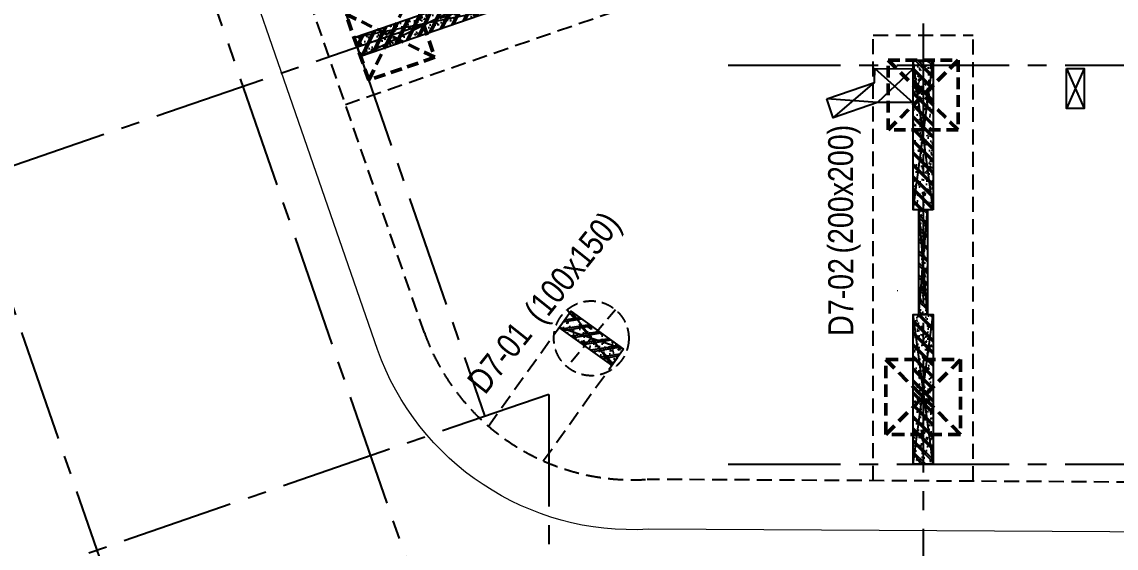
# Model space of a CAD drawing. Header units: millimetres. Extents: x -80883 to 1826631, y -376836 to 309394.
# Drawn here: x 1728984 to 1750908, y -337006 to -326459 of the extents above; entities that cross this region are included whole.
import ezdxf
from ezdxf.enums import TextEntityAlignment as Align

# ---------------------------------------------------------------- set-up
doc = ezdxf.new("R2010")
doc.units = ezdxf.units.MM
doc.header["$LTSCALE"] = 100
for name, pattern in [('CENTER2', [1.125, 0.75, -0.125, 0.125, -0.125]), ('DASHED', [4.5, 3, -1.5]), ('HIDDEN', [0.375, 0.25, -0.125])]:
    doc.linetypes.add(name, pattern=pattern)
for name, color, linetype in [('ccu11-Khuat', 9, 'DASHED'), ('ccu11-Manh', 8, 'Continuous'), ('ccu11-Thay', 7, 'Continuous'), ('ccu12-Text', 31, 'Continuous'), ('ccu12-Truc', 13, 'CENTER2'), ('KC-Betong', 6, 'Continuous'), ('KC2-DIM', 251, 'Continuous'), ('ST_MBDV Cot vach 220805$0$AUDIT_I_220805193045-5', 6, 'Continuous')]:
    doc.layers.add(name, color=color, linetype=linetype)
for name, color, linetype, lineweight in [('ccu12-Tencaukien', 9, 'Continuous', 15), ('KT-Net cot vach', 6, 'Continuous', 50), ('TNG hungdh1', 3, 'Continuous', 13)]:
    doc.layers.add(name, color=color, linetype=linetype, lineweight=lineweight)
doc.styles.add('Arial Narrow', font='ARIALN.TTF')

# ---------------------------------------------------------------- blocks, each defined once
blk = doc.blocks.new('Grid-ST-flat-3')
at = {"layer": 'ccu12-Truc', "ltscale": 30}
for p, q in [((343189.8455156268, -39014.65546948351), (361219.3016763728, -91236.39007851167)), ((340897.6132794917, -39806.04435974167), (359986.9050177329, -95097.55833493307)), ((335415.1609209013, -41698.85077767865), (354504.4526594841, -96990.36475386203)), ((369999.3874795342, -69862.92378625314), (369999.3874795342, -104409.5824195731)), ((369534.392683656, -80082.1011514843), (317935.6370837545, -97896.47498025041)), ((366096.2468389806, -84196.27186137141), (425824.046860399, -84196.27186136867)), ((362499.3874795342, -90794.44285003131), (320490.9257493085, -105297.7856638855)), ((362499.3874795342, -90794.44285003131), (362499.3874795342, -104409.5824195731)), ((366096.246838973, -92196.27186136931), (425824.0468604039, -92196.27186137077))]:
    blk.add_line(p, q, dxfattribs=at)
blk = doc.blocks.new('*U653')
h = blk.add_hatch()
h.set_pattern_fill('VATLIEU04', color=250, scale=40, style=0, pattern_type=2)
h.set_pattern_definition([(49.99999999999999, (-549.9999999999709, 3049.999999999996), (286.9040730403014, -25.10085399303804), [30, -330]), (355, (-549.9999999999709, 3049.999999999996), (-55.50053344520001, 300.8768534800047), [24, -264]), (100.4514, (-526.0913279999709, 3047.908263999996), (231.4037526856086, 275.7758168243814), [25.496076, -280.4568448]), (46.18420000000001, (-549.9999999999709, 3129.999999999996), (426.8964194502578, -66.20760573160723), [45, -495]), (96.6356, (-514.4253019999708, 3124.482677199996), (373.8650822194813, 389.6471483601767), [38.2441152, -420.6852]), (351.1842, (-549.9999999999709, 3129.999999999996), (373.8647780534509, 389.6474403701299), [36, -396]), (21, (-509.9999999999709, 3109.999999999996), (238.7628208473847, -161.0475562661355), [30, -330]), (326.0000000000001, (-509.9999999999709, 3109.999999999996), (97.32613276863269, 290.0600180187412), [24, -264]), (71.4514, (-490.1031067999709, 3096.579357599996), (336.089051432596, 129.012198683981), [25.496076, -280.4568448]), (37.50000000000001, (-549.9999999999709, 3049.999999999996), (4.863942126916267, 133.1575415325246), [0, -260.8, 0, -268, 0, -265]), (7.499999999999999, (-549.9999999999709, 3049.999999999996), (105.2278149768594, 157.7646847529441), [0, -152.8, 0, -254.8, 0, -101]), (327.5, (-639.1999999999709, 3049.999999999996), (213.5289744689636, -9.021948693751902), [0, -100, 0, -312, 0, -414]), (317.5, (-679.1999999999709, 3049.999999999996), (233.2744677369545, 40.04199293292709), [0, -130, 0, -207.2, 0, -294]), (45, (-549.9999999999709, 3049.999999999996), (-120.2081528017131, 120.2081528017131), []), (45, (-549.9999999999709, 3098.999999999996), (-120.2081528017131, 120.2081528017131), [])])
h.paths.add_polyline_path([(-475, -474.9999999999998), (-75, -475.0000000000038), (-74.9999999999709, 2524.999999999996), (-474.9999999999709, 2525)])
at = {"color": 6, "ltscale": 0.25}
blk.add_lwpolyline([(-475, -474.9999999999998), (-75, -475.0000000000038), (-74.9999999999709, 2524.999999999996), (-474.9999999999709, 2525)], close=True, dxfattribs=at)
at = {"layer": 'Defpoints', "linetype": 'ByBlock', "ltscale": 30}
for p, q in [((-75, -475.0000000000038), (-474.9999999999709, 2525)), ((-475, -474.9999999999998), (-74.9999999999709, 2524.999999999996))]:
    blk.add_line(p, q, dxfattribs=at)
blk = doc.blocks.new('*U656')
h = blk.add_hatch()
h.set_pattern_fill('VATLIEU04', color=250, scale=40, style=0, pattern_type=2)
h.set_pattern_definition([(49.99999999999999, (-549.9999999999874, 1350.000000000006), (286.9040730403014, -25.10085399303804), [30, -330]), (355, (-549.9999999999874, 1350.000000000006), (-55.50053344520001, 300.8768534800047), [24, -264]), (100.4514, (-526.0913279999874, 1347.908264000006), (231.4037526856086, 275.7758168243814), [25.496076, -280.4568448]), (46.18420000000001, (-549.9999999999874, 1430.000000000006), (426.8964194502578, -66.20760573160723), [45, -495]), (96.6356, (-514.4253019999873, 1424.482677200006), (373.8650822194813, 389.6471483601767), [38.2441152, -420.6852]), (351.1842, (-549.9999999999874, 1430.000000000006), (373.8647780534509, 389.6474403701299), [36, -396]), (21, (-509.9999999999874, 1410.000000000006), (238.7628208473847, -161.0475562661355), [30, -330]), (326.0000000000001, (-509.9999999999874, 1410.000000000006), (97.32613276863269, 290.0600180187412), [24, -264]), (71.4514, (-490.1031067999874, 1396.579357600006), (336.089051432596, 129.012198683981), [25.496076, -280.4568448]), (37.50000000000001, (-549.9999999999874, 1350.000000000006), (4.863942126916267, 133.1575415325246), [0, -260.8, 0, -268, 0, -265]), (7.499999999999999, (-549.9999999999874, 1350.000000000006), (105.2278149768594, 157.7646847529441), [0, -152.8, 0, -254.8, 0, -101]), (327.5, (-639.1999999999874, 1350.000000000006), (213.5289744689636, -9.021948693751902), [0, -100, 0, -312, 0, -414]), (317.5, (-679.1999999999874, 1350.000000000006), (233.2744677369545, 40.04199293292709), [0, -130, 0, -207.2, 0, -294]), (45, (-549.9999999999874, 1350.000000000006), (-120.2081528017131, 120.2081528017131), []), (45, (-549.9999999999874, 1399.000000000006), (-120.2081528017131, 120.2081528017131), [])])
h.paths.add_polyline_path([(-475, -474.9999999999998), (-75, -475.0000000000038), (-74.99999999998738, 825.0000000000059), (-474.9999999999874, 825.00000000001)])
at = {"color": 6, "ltscale": 0.25}
blk.add_lwpolyline([(-475, -474.9999999999998), (-75, -475.0000000000038), (-74.99999999998738, 825.0000000000059), (-474.9999999999874, 825.00000000001)], close=True, dxfattribs=at)
at = {"layer": 'Defpoints', "linetype": 'ByBlock', "ltscale": 30}
for p, q in [((-75, -475.0000000000038), (-474.9999999999874, 825.00000000001)), ((-475, -474.9999999999998), (-74.99999999998738, 825.0000000000059))]:
    blk.add_line(p, q, dxfattribs=at)
blk = doc.blocks.new('MBCOTVACH-T7-PN')
at = {"layer": 'ST_MBDV Cot vach 220805$0$AUDIT_I_220805193045-5', "linetype": 'ByBlock'}
for name, p, xscale, rotation in [('*U653', (50060.61660506623, -25800.28527651745, 5.46011756935421e-05), -0.9999999999999993, 289.0471379532163), ('*U653', (60761.74226238951, -29001.43592545448, -2.134706158919926e-05), -1, 359.9999999999985), ('*U656', (54370.95171846962, -32377.03842578095, 5.460139985010664e-05), -1, 54.35941822448696), ('*U653', (60761.74226238951, -34101.43592545268, -2.134706158919926e-05), -1, 359.9999999999985)]:
    blk.add_blockref(name, p, dxfattribs=dict(at, xscale=xscale, rotation=rotation))
blk = doc.blocks.new('*U690')
at = {"layer": 'ccu12-Tencaukien', "color": 8, "ltscale": 10000}
blk.add_line((360.6565736538532, -155.3215232637356), (354.4065714950475, -155.3215232637356), dxfattribs=at)
at = {"layer": 'ccu12-Text', "color": 2, "style": 'Arial Narrow', "width": 0.8}
blk.add_attdef('SH', text='', height=300, dxfattribs=at).set_placement((275.6048113084853, 5.864471777974813), align=Align.BOTTOM_RIGHT)
at = {"layer": 'ccu12-Text', "color": 31, "style": 'Arial Narrow', "width": 0.8}
for tag, p in [('(', (507.5315725744504, -75.41116959831947)), ('KT', (632.605666770517, -75.41116959831947)), (')', (962.8971199221714, -75.41116959831947))]:
    blk.add_attdef(tag, text='', height=250, dxfattribs=at).set_placement(p, align=Align.BOTTOM_LEFT)
blk = doc.blocks.new('MBKC-T7-PN-1')
at = {"layer": 'ccu11-Khuat', "color": 4}
for p, q in [((49461.74597892212, -27363.71407002886), (59574.65838942421, -23864.15487264004)), ((60036.80449052481, -34904.68123319431), (60036.80449052481, -25976.6161660137)), ((62036.80449052481, -34916.02847313904), (62036.80449052481, -25976.6161660137)), ((52326.873613009, -33812.08231466613), (53887.39467635099, -31635.6280686676)), ((52326.87361301156, -33812.08231466258), (53887.39467635099, -31635.6280686676)), ((53427.15376679902, -34508.52325003681), (54984.50013240101, -32336.49674586614)), ((53427.1537667932, -34508.52325004467), (54984.50013240101, -32336.49674586614))]:
    blk.add_line(p, q, dxfattribs=at)
blk.add_lwpolyline([(30527.17145928252, 11150.44202349009, -0.1164026544472708), (42215.61395215522, 12547.44571759022), (57514.7583918001, 8142.717442845576, -0.2898340222704461), (59781.24234305019, 5504.474508359039), (65040.64507086249, -9695.838139533473, 0.318129474110062), (69737.47683290625, -13060.82807858579), (99387.89449669607, -13228.73627227789, -0.3212966014412635), (101186.6830488087, -14511.94101429998), (104693.9803345965, -30014.45896311477, -0.4471304200295536), (101657.3594358759, -35140.82044499385), (55507.4960183457, -34878.98365818546, -0.3348714633886373), (51047.0784947027, -31944.95644066192), (46521.67178593623, -18867.58323840145, 0.3750066578218661), (30345.9177188091, -12154.24780923664), (10967.23993793619, -18860.2121425214, -0.3701853513696995), (7326.517503543291, -17414.98043870053), (-170.8983858283609, -3079.482212132774, -0.4584213245857258), (1505.90516003361, 1145.715222226805)], format="xyb", close=True, dxfattribs=at)
blk.add_lwpolyline([(60036.80449052481, -25976.6161660137), (62036.80449052504, -25976.6161660137)], dxfattribs=at)
at = {"layer": 'TNG hungdh1'}
blk.add_lwpolyline([(30192.4833111777, 12092.81666385627, -0.1171192909661862), (42412.38115973352, 13531.41526730324), (57798.83130551083, 9101.551082909224, -0.2840117854119512), (60754.95443003206, 5748.563430855167), (65985.67426092131, -9368.852161337389, 0.3181294741100671), (69743.13967055595, -12060.84411257948), (99390.07933190977, -12228.73261059262, -0.3265251430417447), (102151.4752845741, -14244.61140803713), (105660.6106905597, -29755.25398645597, -0.4508631928773756), (101746.7365236948, -36141.34363147663), (55535.10669648787, -35879.15640553273, -0.3332430787464091), (50103.54295826657, -32276.25873273378), (45597.80633774912, -19255.7275120914, 0.3734653731247742), (30668.60945794685, -13100.7630154714), (11293.40635154722, -19805.52494251612), (11293.40635154722, -19805.52494251612, -0.3703335605766636), (6440.809495901223, -17879.2240648279), (-1057.025853287894, -3542.923806525883, -0.4584761371333171), (1179.397029460873, 2090.909823645256), (30192.4833111777, 12092.81666385673)], format="xyb", dxfattribs=at)
blk = doc.blocks.new('LM-T8-MAI-PN')
at = {"layer": 'ccu11-Manh', "color": 252, "ltscale": 0.5}
for p, q in [((63911.86116842367, -26646.79685290804), (64261.86116811261, -27446.79685567191)), ((64261.86116811261, -26646.79685290804), (63911.86116842367, -27446.79685567191))]:
    blk.add_line(p, q, dxfattribs=at)
for points in [[(60835.87317132833, -26648.6416609321), (60125.71347964159, -27324.40684091131), (59105.07890524785, -27253.61072599108)], [(60066.74877934367, -26644.23457803548), (60831.82055838569, -27328.62956315663)], [(59235.6172788986, -27631.7108886526), (60065.15634692111, -26922.1457857691)]]:
    blk.add_lwpolyline(points, dxfattribs=at)
at = {"layer": 'ccu11-Thay', "color": 1}
blk.add_lwpolyline([(59105.07890524808, -27253.61072599108), (60065.15634692111, -26922.1457857691), (60066.74979219306, -26644.0578156159), (60835.88707999117, -26648.6417438254), (60831.82055838592, -27328.62956315663), (60125.71347964182, -27324.40684091131), (59235.6172788986, -27631.7108886526), (59105.07890524808, -27253.61072599108)], dxfattribs=at)
blk.add_lwpolyline([(63911.86116842367, -26646.79685290804), (64261.86116811261, -26646.79685290804), (64261.86116811261, -27446.79685567191), (63911.86116842367, -27446.79685567191)], close=True, dxfattribs=at)
blk = doc.blocks.new('*U1010')
at = {"color": 6, "linetype": 'HIDDEN', "ltscale": 10}
for p, q in [((1025, -1025), (-475, 475)), ((1025, 475), (-475, -1025))]:
    blk.add_line(p, q, dxfattribs=at)
blk.add_lwpolyline([(-475, 475), (1025, 475), (1025, -1025), (-475, -1025)], close=True, dxfattribs=at)
blk = doc.blocks.new('MBDV-COTVACH-T7-PN')
at = {"layer": 'KC-Betong', "linetype": 'HIDDEN', "ltscale": 10, "elevation": -4.458537631332748e-05}
for points in [[(53905.82503808104, -31477.59330470813), (54871.96450129547, -32625.58612523635)], [(54872.24627136253, -31477.59330470813), (53906.10680814809, -32625.58612523635)]]:
    blk.add_lwpolyline(points, dxfattribs=at)
at = {"layer": 'KC-Betong', "linetype": 'HIDDEN', "ltscale": 10}
blk.add_circle((54389.03565472178, -32051.75711834745, -4.45853799861673e-05), 750, dxfattribs=at)
at = {"layer": 'KT-Net cot vach', "xscale": 0.9333333333333333, "yscale": 0.9333333333333333, "zscale": 0.9333333333333333, "rotation": 19.04713795399666}
blk.add_blockref('*U1010', (50036.72905755276, -25828.12984658178), dxfattribs=at)
at = {"layer": 'KT-Net cot vach', "xscale": 0.9333333333333333, "yscale": 0.9333333333333333, "zscale": 0.9333333333333333}
blk.add_blockref('*U1010', (60780.13780675759, -26919.94949440082), dxfattribs=at)
at = {"layer": 'KT-Net cot vach'}
blk.add_blockref('*U1010', (60761.80449052667, -32951.61704977904, 7.594820233756635e-05), dxfattribs=at)
blk = doc.blocks.new('*U696')
at = {"layer": 'ccu12-Tencaukien', "color": 8, "ltscale": 10000}
blk.add_line((360.6565736538532, -155.3215232637356), (354.4065714950475, -155.3215232637356), dxfattribs=at)
at = {"layer": 'ccu12-Text', "color": 2, "style": 'Arial Narrow', "width": 0.8}
blk.add_attdef('SH', text='', height=300, dxfattribs=at).set_placement((275.6048113084853, 5.864471777974813), align=Align.BOTTOM_RIGHT)
at = {"layer": 'ccu12-Text', "color": 31, "style": 'Arial Narrow', "width": 0.8}
for tag, p in [('(', (507.5315725744504, -75.41116959831947)), ('KT', (632.605666770517, -75.41116959831947)), (')', (962.8971199221714, -75.41116959831947))]:
    blk.add_attdef(tag, text='', height=250, dxfattribs=at).set_placement(p, align=Align.BOTTOM_LEFT)
blk = doc.blocks.new('*U1274')
h = blk.add_hatch()
h.set_pattern_fill('VATLIEU04', color=250, scale=40, style=0, pattern_type=2)
h.set_pattern_definition([(49.99999999999999, (-779.9999999999797, 2149.999999998194), (286.9040730403014, -25.10085399303804), [30, -330]), (355, (-779.9999999999797, 2149.999999998194), (-55.50053344520001, 300.8768534800047), [24, -264]), (100.4514, (-756.0913279999796, 2147.908263998193), (231.4037526856086, 275.7758168243814), [25.496076, -280.4568448]), (46.18420000000001, (-779.9999999999797, 2229.999999998194), (426.8964194502578, -66.20760573160723), [45, -495]), (96.6356, (-744.4253019999795, 2224.482677198193), (373.8650822194813, 389.6471483601767), [38.2441152, -420.6852]), (351.1842, (-779.9999999999797, 2229.999999998194), (373.8647780534509, 389.6474403701299), [36, -396]), (21, (-739.9999999999797, 2209.999999998194), (238.7628208473847, -161.0475562661355), [30, -330]), (326.0000000000001, (-739.9999999999797, 2209.999999998194), (97.32613276863269, 290.0600180187412), [24, -264]), (71.4514, (-720.1031067999796, 2196.579357598193), (336.089051432596, 129.012198683981), [25.496076, -280.4568448]), (37.50000000000001, (-779.9999999999797, 2149.999999998194), (4.863942126916267, 133.1575415325246), [0, -260.8, 0, -268, 0, -265]), (7.499999999999999, (-779.9999999999797, 2149.999999998194), (105.2278149768594, 157.7646847529441), [0, -152.8, 0, -254.8, 0, -101]), (327.5, (-869.1999999999797, 2149.999999998194), (213.5289744689636, -9.021948693751902), [0, -100, 0, -312, 0, -414]), (317.5, (-909.1999999999797, 2149.999999998194), (233.2744677369545, 40.04199293292709), [0, -130, 0, -207.2, 0, -294]), (45, (-779.9999999999797, 2149.999999998194), (-120.2081528017131, 120.2081528017131), []), (45, (-779.9999999999797, 2198.999999998194), (-120.2081528017131, 120.2081528017131), [])])
h.paths.add_polyline_path([(-475, -474.9999999999998), (-305, -475.0000000000015), (-304.9999999999797, 1624.999999998194), (-474.9999999999797, 1624.999999998196)])
at = {"color": 6, "ltscale": 0.25}
blk.add_lwpolyline([(-475, -474.9999999999998), (-305, -475.0000000000015), (-304.9999999999797, 1624.999999998194), (-474.9999999999797, 1624.999999998196)], close=True, dxfattribs=at)
at = {"layer": 'Defpoints', "linetype": 'ByBlock', "ltscale": 30}
for p, q in [((-305, -475.0000000000015), (-474.9999999999797, 1624.999999998196)), ((-475, -474.9999999999998), (-304.9999999999797, 1624.999999998194))]:
    blk.add_line(p, q, dxfattribs=at)

msp = doc.modelspace()

# ---------------------------------------------------------------- block references
for name, p in [('Grid-ST-flat-3', (1377041.582853926, -243129.7985158589)), ('MBKC-T7-PN-1', (1686004.165689138, -300749.4537652719))]:
    msp.add_blockref(name, p)
at = {"layer": 'ccu11-Thay'}
msp.add_blockref('MBDV-COTVACH-T7-PN', (1686004.165689138, -300749.4537652719), dxfattribs=at)
at = {"layer": 'ccu12-Tencaukien', "extrusion": (4.388134669035146e-07, -9.799241008827418e-07, 0.9999999999994236)}
ref = msp.add_blockref('*U696', (1746019.601580809, -331358.4305992905, 2.811089801545459), dxfattribs=dict(at, xscale=1.815893337873054, yscale=1.815893337873054, zscale=1.815893337873054, rotation=339.536933714468))
ref.add_attrib('KT', '(200x200)', dxfattribs={"color": 31, "extrusion": (4.388134669035146e-07, -9.799241008827418e-07, 0.9999999999994236), "height": 499.9999999999999, "rotation": 90, "style": 'Arial Narrow'}).set_placement((1745788.318514152, -331101.4401570293, 1.090529705574675), align=Align.BOTTOM_LEFT)
ref.add_attrib('SH', 'D7-02', dxfattribs={"color": 2, "extrusion": (4.388134669035146e-07, -9.799241008827418e-07, 0.9999999999994236), "height": 499.9999999999999, "rotation": 90, "style": 'Arial Narrow'}).set_placement((1745790.550861189, -331193.1379318949, 1.090853633841131), align=Align.BOTTOM_RIGHT)
at = {"layer": 'ccu12-Tencaukien', "extrusion": (1.039485933940266e-06, -2.688447421227822e-07, 0.9999999999994236)}
ref = msp.add_blockref('*U690', (1739624.866540517, -332750.0042068991, -0.2099861474035329), dxfattribs=dict(at, xscale=1.815893337873054, yscale=1.815893337873054, zscale=1.815893337873054, rotation=30.91313461417917))
ref.add_attrib('KT', '(100x150)', dxfattribs={"color": 31, "extrusion": (1.039485933940266e-06, -2.688447421227822e-07, 0.9999999999994236), "height": 499.9999999999999, "rotation": 51.37620090196398, "style": 'Arial Narrow'}).set_placement((1739518.818263853, -332632.1504329114, 1.897254608786773), align=Align.BOTTOM_LEFT)
ref.add_attrib('SH', 'D7-01', dxfattribs={"color": 2, "extrusion": (1.039485933940266e-06, -2.688447421227822e-07, 0.9999999999994236), "height": 499.9999999999999, "rotation": 51.37620090196398, "style": 'Arial Narrow'}).set_placement((1739352.755369295, -332825.7762898288, 1.89751118336619), align=Align.BOTTOM_RIGHT)
at = {"layer": 'Defpoints', "color": 1}
msp.add_blockref('LM-T8-MAI-PN', (1686004.165689138, -300749.4537652719), dxfattribs=at)
at = {"layer": 'KC2-DIM'}
msp.add_blockref('MBCOTVACH-T7-PN', (1686004.165689138, -300749.4537652719), dxfattribs=at)
at = {"layer": 'ST_MBDV Cot vach 220805$0$AUDIT_I_220805193045-5', "linetype": 'ByBlock', "xscale": -1, "rotation": 359.9999999999985}
msp.add_blockref('*U1274', (1746650.907951527, -331850.8896907246, -2.134706158919926e-05), dxfattribs=at)

doc.saveas('drawing.dxf')
